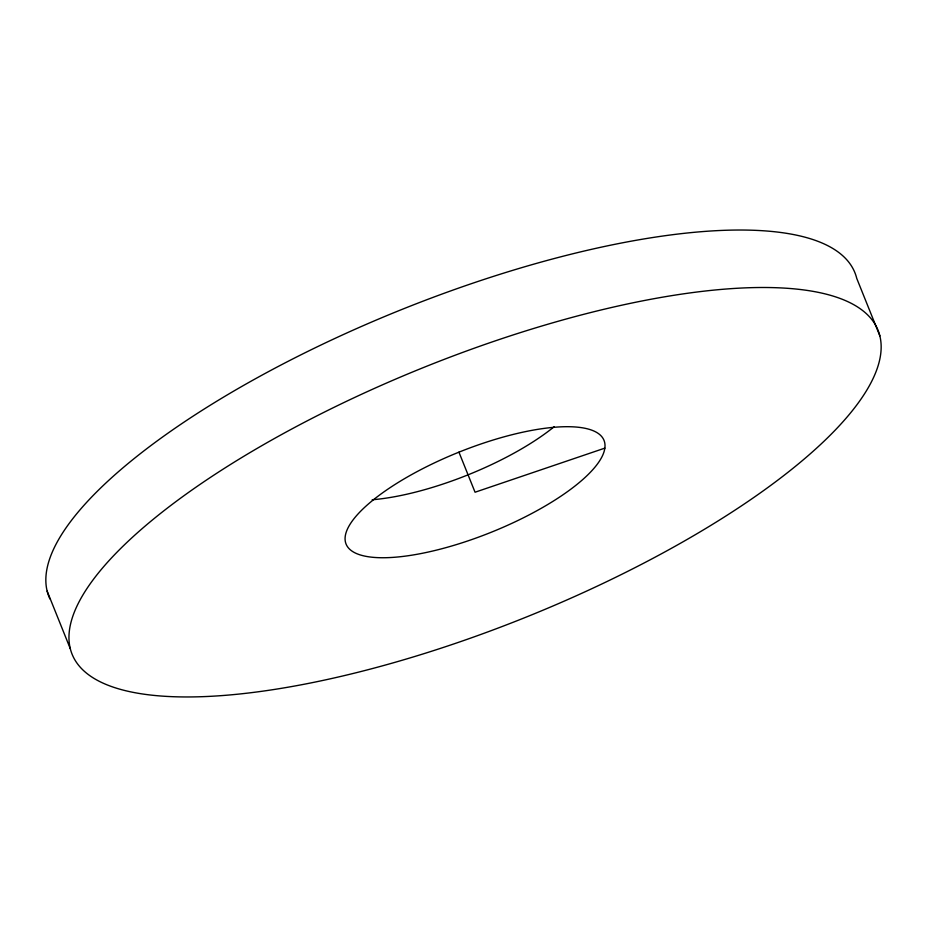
<?xml version="1.0" encoding="UTF-8"?>
<svg xmlns="http://www.w3.org/2000/svg" width="927" height="927" viewBox="0 0 927 927"><rect width="100%" height="100%" fill="white"/><g stroke="black" fill="none" stroke-linecap="round" stroke-linejoin="round"><path stroke-width="1.39" d="M604.844 448.135A138.98 43.175 -21.9 0 1 404.496 556.235A138.98 43.175 -21.9 0 1 415.806 472.307A138.98 43.175 -21.9 0 1 604.844 448.135L475.053 492.225L458.935 452.144M879.839 335.841A434.323 134.936 -21.9 0 0 244.334 455.98A434.323 134.936 -21.9 0 0 300.974 684.856A434.323 134.936 -21.9 0 0 879.839 335.841L856.745 278.39A434.323 134.936 -21.9 0 0 407.034 307.405A434.323 134.936 -21.9 0 0 49.873 598.842M47.161 591.159L70.255 648.61M554.195 426.71A138.98 43.175 -21.9 0 1 372.179 499.757"/></g></svg>
